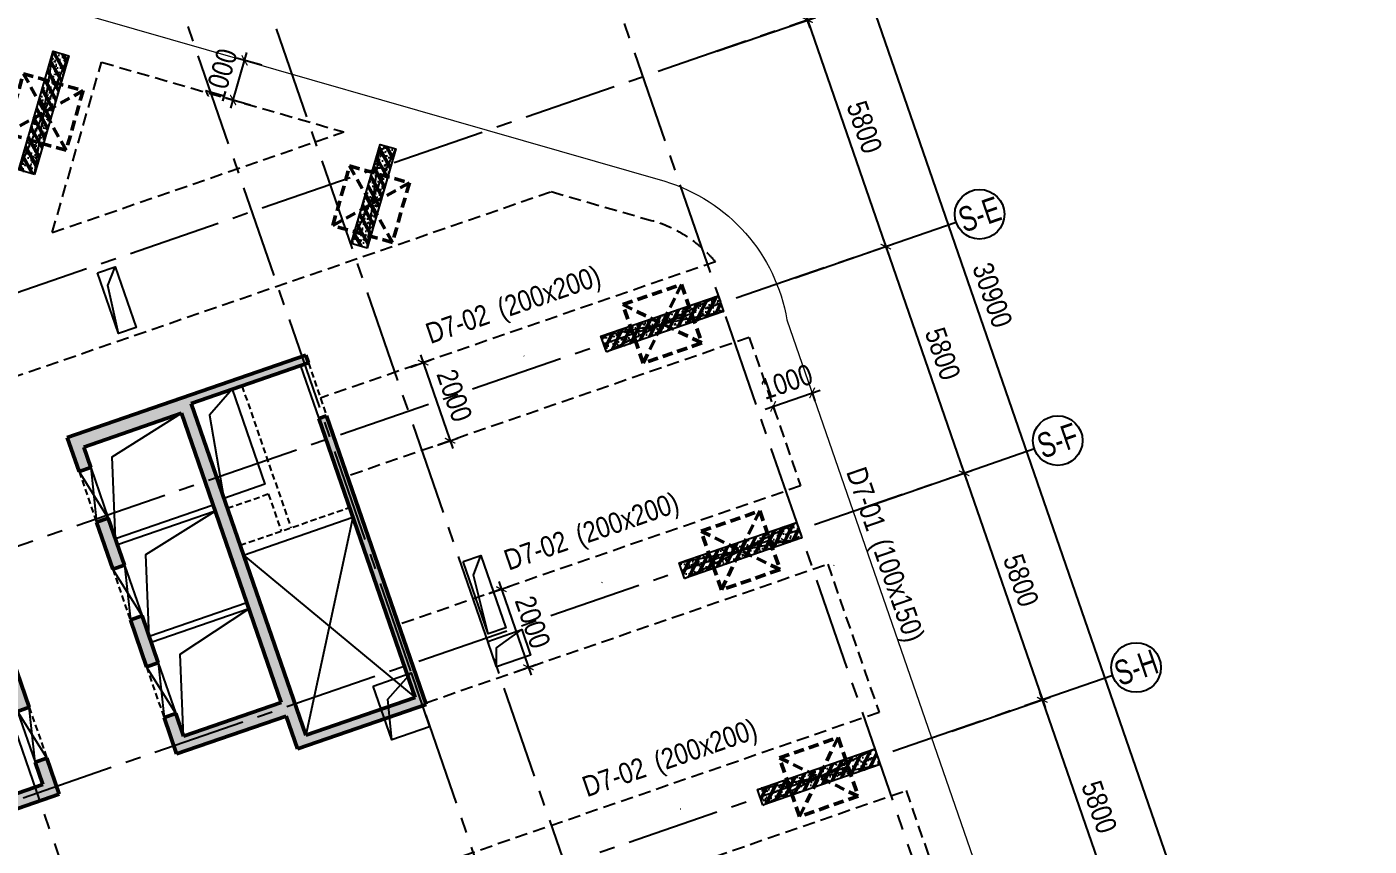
# Model space of a CAD drawing. Header units: millimetres. Extents: x -340714 to 2967022, y -655653 to 62.
# Drawn here: x 1742605 to 1775068, y -307735 to -287912 of the extents above; entities that cross this region are included whole.
import ezdxf
from ezdxf.enums import TextEntityAlignment as Align

# ---------------------------------------------------------------- set-up
doc = ezdxf.new("R2010")
doc.units = ezdxf.units.MM
doc.header["$LTSCALE"] = 100
doc.header["$PDMODE"] = 32
doc.header["$PDSIZE"] = 2.5
for name, pattern in [('CENTER2', [1.125, 0.75, -0.125, 0.125, -0.125]), ('DASHED', [4.5, 3, -1.5]), ('HIDDEN', [0.375, 0.25, -0.125])]:
    doc.linetypes.add(name, pattern=pattern)
for name, color, linetype in [('ccu11-Khuat', 9, 'DASHED'), ('ccu11-Manh', 8, 'Continuous'), ('ccu11-Thay', 7, 'Continuous'), ('ccu12-Manh', 8, 'Continuous'), ('ccu12-Text', 31, 'Continuous'), ('ccu12-Truc', 13, 'CENTER2'), ('KC2-DIM', 251, 'Continuous'), ('KT-Dim', 8, 'Continuous'), ('ST_MBDV Cot vach 220805$0$AUDIT_I_220805193045-5', 6, 'Continuous'), ('xref.asix of  podium$0$xref.asix of  podium$0$KT-Hatch', 251, 'Continuous'), ('Xref_ST_MBDV Cot vach 30.7.2022|Xref_ST_MBDV Cot vach 30.7.2022|Xref_ST_MBDV Cot vach 30.7.2022|Xref_ST_MBDV Cot vach 30.7.2022|A-GRID-SYM', 50, 'Continuous')]:
    doc.layers.add(name, color=color, linetype=linetype)
for name, color, linetype, lineweight in [('ccu12-Tencaukien', 9, 'Continuous', 15), ('KT-Net cot vach', 6, 'Continuous', 50), ('TNG hungdh1', 3, 'Continuous', 13), ('xref.asix of  podium$0$xref.asix of  podium$0$ST_MBDV Cot vach 220805$0$KT-Net cot vach', 6, 'Continuous', 50)]:
    doc.layers.add(name, color=color, linetype=linetype, lineweight=lineweight)
doc.styles.add('Arial Narrow', font='ARIALN.TTF')
doc.styles.add('HBA-Text', font='GOTHIC.TTF')
doc.dimstyles.new('ccu12-200', dxfattribs={"dimscale": 200, "dimtxt": 2.5, "dimasz": 1, "dimexe": 1, "dimexo": 2, "dimgap": 1, "dimtad": 1, "dimdec": 0, "dimrnd": 5, "dimdsep": 46, "dimtxsty": 'Arial Narrow', "dimblk": 'ARCHTICK', "dimcen": -1, "dimdle": 1, "dimclrd": 256, "dimclre": 256, "dimclrt": 3, "dimadec": 0, "dimazin": 2, "dimtfac": 0.1, "dimtdec": 0, "dimtmove": 0, "dimatfit": 1, "dimldrblk": 'ARCHTICK', "dimfxl": 1, "dimtvp": 0.833333, "dimtolj": 1, "dimtzin": 12, "dimarcsym": 0})

# ---------------------------------------------------------------- blocks, each defined once
blk = doc.blocks.new('_ARCHTICK')
at = {"color": 0, "linetype": 'ByBlock', "const_width": 0.15}
blk.add_lwpolyline([(-0.5, -0.5), (0.5, 0.5)], dxfattribs=at)
blk = doc.blocks.new('*D1048')
at = {"layer": 'Defpoints', "color": 0, "transparency": 16777216}
for p in [(369540, -50987), (374002, -55583), (371432, -56470, 0)]:
    blk.add_point(p, dxfattribs=at)
at = {"layer": 'KT-Dim', "lineweight": -2, "transparency": 16777216}
for p, q in [((372044, -49911), (374067, -55772)), ((369918, -50857), (372298, -50035)), ((371810, -56339), (374191, -55518))]:
    blk.add_line(p, q, dxfattribs=at)
at = {"layer": 'KT-Dim', "lineweight": -2, "transparency": 16777216, "xscale": 200, "yscale": 200, "zscale": 200}
for p, rotation in [((372109, -50100), 109.0471074728855), ((374002, -55583), 289.0471074728856)]:
    blk.add_blockref('_ARCHTICK', p, dxfattribs=dict(at, rotation=rotation))
at = {"layer": 'KT-Dim', "color": 3, "transparency": 16777216, "insert": (373486, -52693), "char_height": 500, "attachment_point": 5, "rotation": 289.0471, "style": 'Arial Narrow'}
blk.add_mtext('\\A1;5800', dxfattribs=at)
blk = doc.blocks.new('*D1049')
at = {"layer": 'Defpoints', "color": 0, "transparency": 16777216}
for p in [(367648, -45505, 0), (372110, -50100), (369540, -50987)]:
    blk.add_point(p, dxfattribs=at)
at = {"layer": 'KT-Dim', "lineweight": -2, "transparency": 16777216}
for p, q in [((370151, -44429), (372175, -50289)), ((368026, -45374), (370406, -44552)), ((369918, -50857), (372299, -50035))]:
    blk.add_line(p, q, dxfattribs=at)
at = {"layer": 'KT-Dim', "lineweight": -2, "transparency": 16777216, "xscale": 200, "yscale": 200, "zscale": 200}
for p, rotation in [((370217, -44618), 109.0471074728855), ((372110, -50100), 289.0471074728856)]:
    blk.add_blockref('_ARCHTICK', p, dxfattribs=dict(at, rotation=rotation))
at = {"layer": 'KT-Dim', "color": 3, "transparency": 16777216, "insert": (371593, -47210), "char_height": 500, "attachment_point": 5, "rotation": 289.0471, "style": 'Arial Narrow'}
blk.add_mtext('\\A1;5800', dxfattribs=at)
blk = doc.blocks.new('*D1053')
at = {"layer": 'Defpoints', "color": 0, "transparency": 16777216}
for p in [(371433, -56470, 0), (375894, -61065), (373325, -61952, 0)]:
    blk.add_point(p, dxfattribs=at)
at = {"layer": 'KT-Dim', "lineweight": -2, "transparency": 16777216}
for p, q in [((373936, -55394), (375960, -61254)), ((371811, -56339), (374191, -55518)), ((373703, -61822), (376084, -61000))]:
    blk.add_line(p, q, dxfattribs=at)
at = {"layer": 'KT-Dim', "lineweight": -2, "transparency": 16777216, "xscale": 200, "yscale": 200, "zscale": 200}
for p, rotation in [((374002, -55583), 109.0471074728855), ((375894, -61065), 289.0471074728856)]:
    blk.add_blockref('_ARCHTICK', p, dxfattribs=dict(at, rotation=rotation))
at = {"layer": 'KT-Dim', "color": 3, "transparency": 16777216, "insert": (375378, -58176), "char_height": 500, "attachment_point": 5, "rotation": 289.0471, "style": 'Arial Narrow'}
blk.add_mtext('\\A1;5800', dxfattribs=at)
blk = doc.blocks.new('*D1054')
at = {"layer": 'Defpoints', "color": 0, "transparency": 16777216}
for p in [(373326, -61952, 0), (377787, -66548), (375218, -67435, 0)]:
    blk.add_point(p, dxfattribs=at)
at = {"layer": 'KT-Dim', "lineweight": -2, "transparency": 16777216}
for p, q in [((373704, -61822), (376084, -61000)), ((375829, -60876), (377853, -66737)), ((375596, -67304), (377976, -66483))]:
    blk.add_line(p, q, dxfattribs=at)
at = {"layer": 'KT-Dim', "lineweight": -2, "transparency": 16777216, "xscale": 200, "yscale": 200, "zscale": 200}
for p, rotation in [((375894, -61065), 109.0471074728855), ((377787, -66548), 289.0471074728856)]:
    blk.add_blockref('_ARCHTICK', p, dxfattribs=dict(at, rotation=rotation))
at = {"layer": 'KT-Dim', "color": 3, "transparency": 16777216, "insert": (377271, -63658), "char_height": 500, "attachment_point": 5, "rotation": 289.0471, "style": 'Arial Narrow'}
blk.add_mtext('\\A1;5800', dxfattribs=at)
blk = doc.blocks.new('GRID-SYM-flat-103')
at = {"layer": 'Xref_ST_MBDV Cot vach 30.7.2022|Xref_ST_MBDV Cot vach 30.7.2022|Xref_ST_MBDV Cot vach 30.7.2022|Xref_ST_MBDV Cot vach 30.7.2022|A-GRID-SYM'}
blk.add_circle((0, 0, 0), 900, dxfattribs=at)
at = {"layer": 'Xref_ST_MBDV Cot vach 30.7.2022|Xref_ST_MBDV Cot vach 30.7.2022|Xref_ST_MBDV Cot vach 30.7.2022|Xref_ST_MBDV Cot vach 30.7.2022|A-GRID-SYM', "style": 'HBA-Text'}
blk.add_attdef('GRID', text='', height=900, rotation=19.0471, dxfattribs=at).set_placement((0, 0, 0), align=Align.MIDDLE_CENTER)
blk = doc.blocks.new('*D1030')
at = {"layer": 'Defpoints', "color": 0, "transparency": 16777216}
for p in [(366647, -37704, 0), (379300, -66026), (376730, -66913, 0)]:
    blk.add_point(p, dxfattribs=at)
at = {"layer": 'KT-Dim', "lineweight": -2, "transparency": 16777216}
for p, q in [((369150, -36628), (379365, -66215)), ((367025, -37574), (369405, -36752)), ((377108, -66782), (379489, -65960))]:
    blk.add_line(p, q, dxfattribs=at)
at = {"layer": 'KT-Dim', "lineweight": -2, "transparency": 16777216, "xscale": 200, "yscale": 200, "zscale": 200}
for p, rotation in [((369216, -36817), 109.0471074728855), ((379300, -66026), 289.0471074728856)]:
    blk.add_blockref('_ARCHTICK', p, dxfattribs=dict(at, rotation=rotation))
at = {"layer": 'KT-Dim', "color": 3, "transparency": 16777216, "insert": (374688, -51273), "char_height": 500, "attachment_point": 5, "rotation": 289.0471, "style": 'Arial Narrow'}
blk.add_mtext('\\A1;30900', dxfattribs=at)
blk = doc.blocks.new('*D1031')
at = {"layer": 'Defpoints', "color": 0, "transparency": 16777216}
for p in [(367704, -37339), (366647, -37704), (367648, -45505)]:
    blk.add_point(p, dxfattribs=at)
at = {"layer": 'KT-Dim', "lineweight": -2, "transparency": 16777216}
for p, q in [((367025, -37574), (367893, -37274)), ((370282, -44807), (367639, -37150)), ((368026, -45374), (370406, -44552))]:
    blk.add_line(p, q, dxfattribs=at)
at = {"layer": 'KT-Dim', "lineweight": -2, "transparency": 16777216, "xscale": 200, "yscale": 200, "zscale": 200}
for p, rotation in [((367704, -37339), 109.0471074728855), ((370217, -44618), 289.0471074728856)]:
    blk.add_blockref('_ARCHTICK', p, dxfattribs=dict(at, rotation=rotation))
at = {"layer": 'KT-Dim', "color": 3, "transparency": 16777216, "insert": (369391, -40830), "char_height": 500, "attachment_point": 5, "rotation": 289.0471, "style": 'Arial Narrow'}
blk.add_mtext('\\A1;7700', dxfattribs=at)
blk = doc.blocks.new('*U653')
h = blk.add_hatch()
h.set_pattern_fill('VATLIEU04', color=250, scale=40, style=0, pattern_type=2)
h.set_pattern_definition([(50, (-550, 3050), (286.904, -25.101), [30, -330]), (355, (-550, 3050), (-55.5, 300.877), [24, -264]), (100.451, (-526.1, 3047.9), (231.404, 275.776), [25.496, -280.457]), (46.184, (-550, 3130), (426.896, -66.208), [45, -495]), (96.636, (-514.43, 3124.5), (373.865, 389.647), [38.244, -420.685]), (351.184, (-550, 3130), (373.865, 389.65), [36, -396]), (21, (-510, 3110), (238.763, -161.048), [30, -330]), (326, (-510, 3110), (97.326, 290.06), [24, -264]), (71.451, (-490.1, 3096.58), (336.09, 129.012), [25.496, -280.457]), (37.5, (-550, 3050), (4.864, 133.1575), [0, -260.8, 0, -268, 0, -265]), (7.5, (-550, 3050), (105.228, 157.7647), [0, -152.8, 0, -254.8, 0, -101]), (327.5, (-639.2, 3050), (213.529, -9.022), [0, -100, 0, -312, 0, -414]), (317.5, (-679.2, 3050), (233.274, 40.042), [0, -130, 0, -207.2, 0, -294]), (45, (-550, 3050), (-120.208, 120.208), []), (45, (-550, 3099), (-120.208, 120.208), [])])
h.paths.add_polyline_path([(-475, -475), (-75, -475), (-75, 2525), (-475, 2525)])
at = {"color": 6, "ltscale": 0.25}
blk.add_lwpolyline([(-475, -475), (-75, -475), (-75, 2525), (-475, 2525)], close=True, dxfattribs=at)
at = {"layer": 'Defpoints', "linetype": 'ByBlock', "ltscale": 30}
for p, q in [((-75, -475), (-475, 2525)), ((-475, -475), (-75, 2525))]:
    blk.add_line(p, q, dxfattribs=at)
blk = doc.blocks.new('*U654')
h = blk.add_hatch()
h.set_pattern_fill('VATLIEU04', color=250, scale=40, style=0, pattern_type=2)
h.set_pattern_definition([(50, (-550, 2550), (286.904, -25.1), [30, -330]), (355, (-550, 2550), (-55.5, 300.877), [24, -264]), (100.451, (-526.1, 2547.9), (231.404, 275.776), [25.496, -280.457]), (46.184, (-550, 2630), (426.896, -66.208), [45, -495]), (96.636, (-514.43, 2624.5), (373.865, 389.647), [38.244, -420.685]), (351.184, (-550, 2630), (373.865, 389.65), [36, -396]), (21, (-510, 2610), (238.763, -161.048), [30, -330]), (326, (-510, 2610), (97.326, 290.06), [24, -264]), (71.451, (-490.1, 2596.58), (336.09, 129.012), [25.496, -280.457]), (37.5, (-550, 2550), (4.864, 133.1575), [0, -260.8, 0, -268, 0, -265]), (7.5, (-550, 2550), (105.228, 157.765), [0, -152.8, 0, -254.8, 0, -101]), (327.5, (-639.2, 2550), (213.529, -9.022), [0, -100, 0, -312, 0, -414]), (317.5, (-679.2, 2550), (233.274, 40.042), [0, -130, 0, -207.2, 0, -294]), (45, (-550, 2550), (-120.208, 120.208), []), (45, (-550, 2599), (-120.208, 120.208), [])])
h.paths.add_polyline_path([(-475, -475), (-75, -475), (-75, 2025), (-475, 2025)])
at = {"color": 6, "ltscale": 0.25}
blk.add_lwpolyline([(-475, -475), (-75, -475), (-75, 2025), (-475, 2025)], close=True, dxfattribs=at)
at = {"layer": 'Defpoints', "linetype": 'ByBlock', "ltscale": 30}
for p, q in [((-75, -475), (-475, 2025)), ((-475, -475), (-75, 2025))]:
    blk.add_line(p, q, dxfattribs=at)
blk = doc.blocks.new('*U657')
h = blk.add_hatch()
h.set_pattern_fill('VATLIEU04', color=250, scale=40, style=0, pattern_type=2)
h.set_pattern_definition([(50, (-550, 3038.88), (286.904, -25.101), [30, -330]), (355, (-550, 3038.88), (-55.5, 300.877), [24, -264]), (100.451, (-526.1, 3036.8), (231.404, 275.776), [25.496, -280.457]), (46.184, (-550, 3118.88), (426.896, -66.208), [45, -495]), (96.636, (-514.43, 3113.36), (373.865, 389.647), [38.244, -420.685]), (351.184, (-550, 3118.9), (373.865, 389.65), [36, -396]), (21, (-510, 3098.88), (238.763, -161.048), [30, -330]), (326, (-510, 3098.88), (97.326, 290.06), [24, -264]), (71.451, (-490.1, 3085.46), (336.09, 129.012), [25.496, -280.457]), (37.5, (-550, 3038.88), (4.864, 133.1575), [0, -260.8, 0, -268, 0, -265]), (7.5, (-550, 3038.88), (105.228, 157.7647), [0, -152.8, 0, -254.8, 0, -101]), (327.5, (-639.2, 3038.88), (213.529, -9.022), [0, -100, 0, -312, 0, -414]), (317.5, (-679.2, 3038.88), (233.274, 40.042), [0, -130, 0, -207.2, 0, -294]), (45, (-550, 3038.88), (-120.208, 120.208), []), (45, (-550, 3087.88), (-120.208, 120.208), [])])
h.paths.add_polyline_path([(-475, -475), (-75, -475), (-75, 2514), (-475, 2514)])
at = {"color": 6, "ltscale": 0.25}
blk.add_lwpolyline([(-475, -475), (-75, -475), (-75, 2514), (-475, 2514)], close=True, dxfattribs=at)
at = {"layer": 'Defpoints', "linetype": 'ByBlock', "ltscale": 30}
for p, q in [((-75, -475), (-475, 2514)), ((-475, -475), (-75, 2514))]:
    blk.add_line(p, q, dxfattribs=at)
blk = doc.blocks.new('MBCOTVACH-T7-PN')
at = {"layer": 'ST_MBDV Cot vach 220805$0$AUDIT_I_220805193045-5', "linetype": 'ByBlock', "xscale": -1}
for name, p, rotation in [('*U657', (42236, 9856, 0), 343.8836854960887), ('*U654', (50280, 8070, 0), 343.8836854960887), ('*U653', (56683, 5579, 0), 289.0471379532163), ('*U653', (58576, 96, 0), 289.0471379532163), ('*U653', (60468, -5386, 0), 289.0471379532163)]:
    blk.add_blockref(name, p, dxfattribs=dict(at, rotation=rotation))
blk = doc.blocks.new('*U715')
at = {"layer": 'ccu12-Tencaukien', "color": 8, "ltscale": 10000}
blk.add_line((361, -155), (354, -155), dxfattribs=at)
at = {"layer": 'ccu12-Text', "color": 2, "style": 'Arial Narrow', "width": 0.8}
blk.add_attdef('SH', text='', height=300, dxfattribs=at).set_placement((276, 6), align=Align.BOTTOM_RIGHT)
at = {"layer": 'ccu12-Text', "color": 31, "style": 'Arial Narrow', "width": 0.8}
for tag, p in [('(', (508, -75)), ('KT', (633, -75)), (')', (963, -75))]:
    blk.add_attdef(tag, text='', height=250, dxfattribs=at).set_placement(p, align=Align.BOTTOM_LEFT)
blk = doc.blocks.new('*U696')
at = {"layer": 'ccu12-Tencaukien', "color": 8, "ltscale": 10000}
blk.add_line((361, -155), (354, -155), dxfattribs=at)
at = {"layer": 'ccu12-Text', "color": 2, "style": 'Arial Narrow', "width": 0.8}
blk.add_attdef('SH', text='', height=300, dxfattribs=at).set_placement((276, 6), align=Align.BOTTOM_RIGHT)
at = {"layer": 'ccu12-Text', "color": 31, "style": 'Arial Narrow', "width": 0.8}
for tag, p in [('(', (508, -75)), ('KT', (633, -75)), (')', (963, -75))]:
    blk.add_attdef(tag, text='', height=250, dxfattribs=at).set_placement(p, align=Align.BOTTOM_LEFT)
blk = doc.blocks.new('*U697')
at = {"layer": 'ccu12-Tencaukien', "color": 8, "ltscale": 10000}
blk.add_line((361, -155), (354, -155), dxfattribs=at)
at = {"layer": 'ccu12-Text', "color": 2, "style": 'Arial Narrow', "width": 0.8}
blk.add_attdef('SH', text='', height=300, dxfattribs=at).set_placement((276, 6), align=Align.BOTTOM_RIGHT)
at = {"layer": 'ccu12-Text', "color": 31, "style": 'Arial Narrow', "width": 0.8}
for tag, p in [('(', (508, -75)), ('KT', (633, -75)), (')', (963, -75))]:
    blk.add_attdef(tag, text='', height=250, dxfattribs=at).set_placement(p, align=Align.BOTTOM_LEFT)
blk = doc.blocks.new('*U698')
at = {"layer": 'ccu12-Tencaukien', "color": 8, "ltscale": 10000}
blk.add_line((361, -155), (354, -155), dxfattribs=at)
at = {"layer": 'ccu12-Text', "color": 2, "style": 'Arial Narrow', "width": 0.8}
blk.add_attdef('SH', text='', height=300, dxfattribs=at).set_placement((276, 6), align=Align.BOTTOM_RIGHT)
at = {"layer": 'ccu12-Text', "color": 31, "style": 'Arial Narrow', "width": 0.8}
for tag, p in [('(', (508, -75)), ('KT', (633, -75)), (')', (963, -75))]:
    blk.add_attdef(tag, text='', height=250, dxfattribs=at).set_placement(p, align=Align.BOTTOM_LEFT)
blk = doc.blocks.new('MBKC-T7-PN-1')
at = {"layer": 'ccu11-Khuat', "color": 4}
for p, q in [((42986.5, 7858.7), (44178, 11982.5)), ((59027.6, 7155.2), (49475, 3857.1)), ((59844.6, 5321.4), (50127.7, 1966.6)), ((61087.1, 1730.3), (51367.8, -1625.3))]:
    blk.add_line(p, q, dxfattribs=at)
for points in [[(44178, 11982.5), (50041.3, 10294.4)], [(42986.5, 7858.7), (50041.3, 10294.4)], [(32636.3, 1111.6), (55053.9, 8851.2)], [(59844.6, 5321.4), (61087.1, 1730.3)], [(61741.1, -159.8), (62983.6, -3750.7), (38734.8, -12122.8)], [(52020.5, -3515.8), (61741.1, -159.8)], [(63637.4, -5640.2), (63637.6, -5640.8)]]:
    blk.add_lwpolyline(points, dxfattribs=at)
for points in [[(55053.9, 8851.2), (57514.8, 8142.7, -0.1416722), (59027.6, 7155.2, -0.1416722)], [(53913.1, -8997.9), (63637.4, -5640.2), (65040.6, -9695.8, 0.3125945), (69636.8, -13059.2, 0.3125945)]]:
    blk.add_lwpolyline(points, format="xyb", dxfattribs=at)
at = {"layer": 'TNG hungdh1'}
blk.add_lwpolyline([(30192.5, 12092.8, -0.1171193), (42412.4, 13531.4), (57798.8, 9101.6, -0.2840118), (60755, 5748.6), (65985.7, -9368.9, 0.3181295), (69743.1, -12060.8), (99390.1, -12228.7, -0.3265251), (102151.5, -14244.6), (105660.6, -29755.3, -0.4508632), (101746.7, -36141.3), (55535.1, -35879.2, -0.3332431), (50103.5, -32276.3), (45597.8, -19255.7, 0.3734654), (30668.6, -13100.8), (11293.4, -19805.5), (11293.4, -19805.5, -0.3703336), (6440.8, -17879.2), (-1057, -3542.9, -0.4584761), (1179.4, 2090.9), (30192.5, 12092.8)], format="xyb", dxfattribs=at)
blk = doc.blocks.new('*D777')
at = {"layer": 'Defpoints', "color": 0, "transparency": 16777216}
for p in [(1751503, -296272), (1752841, -297926), (1752155, -298163)]:
    blk.add_point(p, dxfattribs=at)
at = {"layer": 'KC2-DIM', "lineweight": -2, "transparency": 16777216}
for p, q in [((1751881, -296142), (1752377, -295970)), ((1752123, -295846), (1752906, -298115)), ((1752533, -298032), (1753030, -297861))]:
    blk.add_line(p, q, dxfattribs=at)
at = {"layer": 'KC2-DIM', "lineweight": -2, "transparency": 16777216, "xscale": 200, "yscale": 200, "zscale": 200}
for p, rotation in [((1752188, -296036), 109.0471379537602), ((1752841, -297926), 289.0471379537602)]:
    blk.add_blockref('_ARCHTICK', p, dxfattribs=dict(at, rotation=rotation))
at = {"layer": 'KC2-DIM', "color": 3, "transparency": 16777216, "insert": (1752945, -296832), "char_height": 500, "attachment_point": 5, "rotation": 289.0471, "style": 'Arial Narrow'}
blk.add_mtext('\\A1;2000', dxfattribs=at)
blk = doc.blocks.new('*D778')
at = {"layer": 'Defpoints', "color": 0, "transparency": 16777216}
for p in [(1753395, -301755), (1754734, -303408), (1754048, -303645)]:
    blk.add_point(p, dxfattribs=at)
at = {"layer": 'KC2-DIM', "lineweight": -2, "transparency": 16777216}
for p, q in [((1753774, -301624), (1754270, -301453)), ((1754016, -301329), (1754799, -303598)), ((1754426, -303515), (1754923, -303343))]:
    blk.add_line(p, q, dxfattribs=at)
at = {"layer": 'KC2-DIM', "lineweight": -2, "transparency": 16777216, "xscale": 200, "yscale": 200, "zscale": 200}
for p, rotation in [((1754081, -301518), 109.0471379537716), ((1754734, -303408), 289.0471379537717)]:
    blk.add_blockref('_ARCHTICK', p, dxfattribs=dict(at, rotation=rotation))
at = {"layer": 'KC2-DIM', "color": 3, "transparency": 16777216, "insert": (1754838, -302315), "char_height": 500, "attachment_point": 5, "rotation": 289.0471, "style": 'Arial Narrow'}
blk.add_mtext('\\A1;2000', dxfattribs=at)
blk = doc.blocks.new('*D781')
at = {"layer": 'Defpoints', "color": 0, "transparency": 16777216}
for p in [(1761457, -296362), (1760512, -296689), (1761598, -296768)]:
    blk.add_point(p, dxfattribs=at)
at = {"layer": 'KC2-DIM', "lineweight": -2, "transparency": 16777216}
for p, q in [((1760464, -297160), (1761787, -296703)), ((1761588, -296740), (1761664, -296957)), ((1760643, -297067), (1760718, -297284))]:
    blk.add_line(p, q, dxfattribs=at)
at = {"layer": 'KC2-DIM', "lineweight": -2, "transparency": 16777216, "xscale": 200, "yscale": 200, "zscale": 200}
for p, rotation in [((1761598, -296768), 19.08810698001398), ((1760653, -297095), 199.088106980014)]:
    blk.add_blockref('_ARCHTICK', p, dxfattribs=dict(at, rotation=rotation))
at = {"layer": 'KC2-DIM', "color": 3, "transparency": 16777216, "insert": (1760977, -296501), "char_height": 500, "attachment_point": 5, "rotation": 19.0881, "style": 'Arial Narrow'}
blk.add_mtext('\\A1;1000', dxfattribs=at)
blk = doc.blocks.new('*D782')
at = {"layer": 'Defpoints', "color": 0, "transparency": 16777216}
for p in [(1747870, -288723), (1748670, -288953), (1748393, -289914)]:
    blk.add_point(p, dxfattribs=at)
at = {"layer": 'KC2-DIM', "lineweight": -2, "transparency": 16777216}
for p, q in [((1747538, -289876), (1747925, -288530)), ((1748285, -288842), (1747677, -288667)), ((1748009, -289803), (1747401, -289628))]:
    blk.add_line(p, q, dxfattribs=at)
at = {"layer": 'KC2-DIM', "lineweight": -2, "transparency": 16777216, "xscale": 200, "yscale": 200, "zscale": 200}
for p, rotation in [((1747870, -288723), 73.9385286349224), ((1747593, -289683), 253.9385286349224)]:
    blk.add_blockref('_ARCHTICK', p, dxfattribs=dict(at, rotation=rotation))
at = {"layer": 'KC2-DIM', "color": 3, "transparency": 16777216, "insert": (1747294, -289077), "char_height": 500, "attachment_point": 5, "rotation": 73.9385, "style": 'Arial Narrow'}
blk.add_mtext('\\A1;1000', dxfattribs=at)
blk = doc.blocks.new('LOI-B2-T1-PN')
at = {"layer": 'xref.asix of  podium$0$xref.asix of  podium$0$KT-Hatch'}
h = blk.add_hatch(dxfattribs=at)
h.set_pattern_fill('BTCT', color=256, scale=40)
h.set_pattern_definition([(50, (106559.85, -42147.03), (286.9041, -25.10085), [30, -330]), (355, (106559.85, -42147.03), (-55.5005, 300.8769), [24, -264]), (100.4514, (106583.76, -42149.12), (231.40375, 275.7758), [25.4961, -280.4568]), (46.1842, (106559.85, -42067.03), (426.8964, -66.2076), [45, -495]), (96.6356, (106595.43, -42072.55), (373.865, 389.6471), [38.2441, -420.6852]), (351.1842, (106559.85, -42067.03), (373.8648, 389.6474), [36, -396]), (21, (106599.85, -42087.03), (238.7628, -161.04756), [30, -330]), (326, (106599.85, -42087.03), (97.3261, 290.06), [24, -264]), (71.4514, (106619.75, -42100.45), (336.08905, 129.0122), [25.4961, -280.4568]), (37.5, (106559.85, -42147.03), (4.86394, 133.15754), [0, -260.8, 0, -268, 0, -265]), (7.5, (106559.85, -42147.03), (105.22781, 157.76468), [0, -152.8, 0, -254.8, 0, -101]), (327.5, (106470.65, -42147.03), (213.52897, -9.02195), [0, -100, 0, -312, 0, -414]), (317.5, (106430.65, -42147.03), (233.27447, 40.042), [0, -130, 0, -207.2, 0, -294]), (45, (106559.85, -42147.03), (-106.06602, 106.06602), []), (45, (106630.57, -42147.03), (-106.06602, 106.06602), [])])
h.paths.add_polyline_path([(49434, 3364), (49623, 3429), (52034, -3556), (48915, -4633), (48641, -3839), (45994, -4753), (45691, -3876), (45975, -3778), (46164, -4324), (48527, -3508), (46112, 3487), (43749, 2671), (43919, 2177), (43636, 2079), (43351, 2904), (49117, 4894), (49182, 4705), (46346, 3726), (49117, -4299), (51764, -3385)])
h.paths.add_polyline_path([(45551, -2549), (45267, -2647), (44876, -1513), (45159, -1415)], flags=17)
h.paths.add_polyline_path([(44735, -186), (44451, -284), (44060, 850), (44343, 948)], flags=17)
h.paths.add_polyline_path([(42856, -4855), (42572, -4953), (42760, -5496), (40397, -6312), (37982, 683), (40345, 1498), (40516, 1002), (40800, 1100), (40514, 1927), (37584, 915), (40227, -6741), (43158, -5729)])
h.paths.add_polyline_path([(42431, -3626), (42148, -3724), (41756, -2590), (42040, -2492)], flags=17)
h.paths.add_polyline_path([(41616, -1263), (41332, -1361), (40940, -227), (41224, -129)], flags=17)
at = {"ltscale": 0.5}
for points in [[(47339, 4069), (48132, 1772), (47139, 1429)], [(46879, 1265), (44516, 449)], [(46928, 1123), (44565, 308)], [(47613, 59), (50259, 972)], [(47695, -1098), (45331, -1914)], [(47743, -1240), (45380, -2056)]]:
    blk.add_lwpolyline(points, dxfattribs=at)
at = {"layer": 'ccu11-Khuat', "ltscale": 0.5}
blk.add_line((47575, 4151), (48760, 719), dxfattribs=at)
at = {"layer": 'ccu11-Khuat', "color": 6, "ltscale": 0.5}
for points in [[(49182, 4705), (49623, 3429)], [(43636, 2079), (44060, 850)], [(44451, -284), (44876, -1513)], [(45267, -2647), (45691, -3876)], [(42431, -3626), (42856, -4855)]]:
    blk.add_lwpolyline(points, dxfattribs=at)
at = {"layer": 'ccu11-Khuat', "ltscale": 0.5}
for points in [[(47221, 1193), (48213, 1536), (48523, 638)], [(47531, 295), (50178, 1209)]]:
    blk.add_lwpolyline(points, dxfattribs=at)
at = {"layer": 'ccu11-Thay', "color": 6, "ltscale": 0.5}
for points in [[(48993, 4640), (49434, 3364)], [(43919, 2177), (44343, 948)], [(44735, -186), (45159, -1415)], [(45551, -2549), (45975, -3778)], [(42148, -3724), (42572, -4953)]]:
    blk.add_lwpolyline(points, dxfattribs=at)
at = {"layer": 'ccu12-Manh', "ltscale": 0.5}
for points in [[(47339, 4069), (46789, 3442), (47139, 1429)], [(44516, 449), (44436, 2434), (46112, 3487)], [(45331, -1914), (45252, 71), (46928, 1123)], [(50259, 972), (49117, -4299)], [(47613, 59), (51764, -3385)], [(46164, -4324), (46084, -2340), (47743, -1240)]]:
    blk.add_lwpolyline(points, dxfattribs=at)
at = {"layer": 'KC2-DIM', "ltscale": 0.5}
for points in [[(44343, 948), (43636, 2079)], [(43919, 2177), (44060, 850)], [(45159, -1415), (44451, -284)], [(44735, -186), (44876, -1513)], [(45551, -2549), (45691, -3876)], [(45975, -3778), (45267, -2647)], [(42148, -3724), (42856, -4855)], [(42572, -4953), (42431, -3626)]]:
    blk.add_lwpolyline(points, dxfattribs=at)
at = {"layer": 'xref.asix of  podium$0$xref.asix of  podium$0$ST_MBDV Cot vach 220805$0$KT-Net cot vach', "extrusion": (-3.35283e-09, 1.99852e-08, 1)}
for p, q in [((49117, 4894), (43351, 2904)), ((49182, 4705), (46346, 3726)), ((46346, 3726), (49117, -4299)), ((46112, 3487), (43749, 2671)), ((48527, -3508), (46112, 3487)), ((51764, -3385), (49434, 3364)), ((52034, -3556), (49623, 3429)), ((46164, -4324), (48527, -3508)), ((48915, -4633), (52034, -3556)), ((49117, -4299), (51764, -3385)), ((45691, -3876), (45994, -4753)), ((45975, -3778), (46164, -4324)), ((45994, -4753), (48641, -3839)), ((48915, -4633), (48641, -3839)), ((43158, -5729), (42856, -4855)), ((42760, -5496), (42572, -4953)), ((40397, -6312), (42760, -5496)), ((40227, -6741), (43158, -5729))]:
    blk.add_line(p, q, dxfattribs=at)
at = {"layer": 'xref.asix of  podium$0$xref.asix of  podium$0$ST_MBDV Cot vach 220805$0$KT-Net cot vach', "color": 6, "extrusion": (-3.35283e-09, 1.99852e-08, 1)}
for p, q in [((49182, 4705), (49117, 4894)), ((43351, 2904), (43636, 2079)), ((43749, 2671), (43919, 2177)), ((44060, 850), (44451, -284)), ((44343, 948), (44735, -186)), ((44876, -1513), (45267, -2647)), ((45159, -1415), (45551, -2549)), ((42431, -3626), (42040, -2492))]:
    blk.add_line(p, q, dxfattribs=at)
at = {"layer": 'xref.asix of  podium$0$xref.asix of  podium$0$ST_MBDV Cot vach 220805$0$KT-Net cot vach', "color": 6}
for p, q in [((49434, 3364), (49623, 3429)), ((43919, 2177), (43636, 2079)), ((44343, 948), (44060, 850)), ((44735, -186), (44451, -284)), ((45159, -1415), (44876, -1513)), ((45551, -2549), (45267, -2647)), ((42431, -3626), (42148, -3724)), ((42856, -4855), (42572, -4953))]:
    blk.add_line(p, q, dxfattribs=at)
at = {"layer": 'xref.asix of  podium$0$xref.asix of  podium$0$ST_MBDV Cot vach 220805$0$KT-Net cot vach'}
blk.add_line((45975, -3778), (45691, -3876), dxfattribs=at)
blk = doc.blocks.new('*U1064')
at = {"color": 6, "linetype": 'HIDDEN', "ltscale": 10}
for p, q in [((1025, -1025), (-475, 475)), ((1025, 475), (-475, -1025))]:
    blk.add_line(p, q, dxfattribs=at)
blk.add_lwpolyline([(-475, 475), (1025, 475), (1025, -1025), (-475, -1025)], close=True, dxfattribs=at)
blk = doc.blocks.new('MBDV-COTVACH-T7-PN')
at = {"layer": 'KT-Net cot vach'}
for p, rotation in [((42617, 11116), 344.2212204098554), ((50508, 8886), 344.2212204098554), ((57392, 5823), 19.04713795399666), ((59285, 341), 19.04713795399666), ((61177, -5142), 19.04713795399666)]:
    blk.add_blockref('*U1064', p, dxfattribs=dict(at, rotation=rotation))
blk = doc.blocks.new('LM-T8-MAI-PN')
at = {"layer": 'ccu11-Manh', "color": 1}
for points in [[(44590, 5419), (44330, 6579), (44510, 7031)], [(53529, -1847), (53177, -430), (53350, 48)], [(53730, -2645), (53730, -2189), (54340, -1747)], [(51198, -4411), (51101, -3427), (51666, -2795)]]:
    blk.add_lwpolyline(points, dxfattribs=at)
at = {"layer": 'ccu11-Thay', "color": 1}
for points in [[(44084, 6884), (44510, 7031), (45016, 5565), (44590, 5419), (44084, 6884)], [(52925, -99), (53350, 48), (53954, -1700), (53529, -1847), (52925, -99)], [(53518, -2031), (54340, -1747), (54552, -2361), (53730, -2645), (53518, -2031)], [(50749, -3112), (51666, -2795), (52115, -4095), (51198, -4411), (50749, -3112)]]:
    blk.add_lwpolyline(points, dxfattribs=at)
blk = doc.blocks.new('Grid-ST-flat-3')
at = {"layer": 'ccu12-Truc', "ltscale": 30}
for p, q in [((361622.2, -32650.9), (374729.9, -70616.8)), ((354060.2, -35261.7), (370215.9, -82056.1)), ((352169.7, -35914.4), (368325.4, -82708.8)), ((343189.8, -39014.7), (361219.3, -91236.4)), ((371917.5, -44030.6), (347796.7, -52358.2)), ((373810.3, -49513), (349695.2, -57838.7)), ((375703.1, -54995.5), (343807.6, -66007.3)), ((377595.9, -60477.9), (312746.7, -82867))]:
    blk.add_line(p, q, dxfattribs=at)
at = {"layer": 'KT-Dim'}
ref = blk.add_blockref('GRID-SYM-flat-103', (374377.5, -49317.2, 0), dxfattribs=dict(at, xscale=0.6666666666666666, yscale=0.6666666666666666, zscale=0.6666666666666666))
ref.add_attrib('GRID', 'S-E', dxfattribs={"layer": 'Xref_ST_MBDV Cot vach 30.7.2022|Xref_ST_MBDV Cot vach 30.7.2022|Xref_ST_MBDV Cot vach 30.7.2022|Xref_ST_MBDV Cot vach 30.7.2022|A-GRID-SYM', "height": 600, "rotation": 19, "style": 'HBA-Text', "width": 0.75}).set_placement((374377.5, -49317.2, 0), align=Align.MIDDLE_CENTER)
ref = blk.add_blockref('GRID-SYM-flat-103', (376267.4, -54791.3, 0), dxfattribs=dict(at, xscale=0.6666666666666666, yscale=0.6666666666666666, zscale=0.6666666666666666))
ref.add_attrib('GRID', 'S-F', dxfattribs={"layer": 'Xref_ST_MBDV Cot vach 30.7.2022|Xref_ST_MBDV Cot vach 30.7.2022|Xref_ST_MBDV Cot vach 30.7.2022|Xref_ST_MBDV Cot vach 30.7.2022|A-GRID-SYM', "height": 600, "rotation": 19, "style": 'HBA-Text', "width": 0.75}).set_placement((376267.4, -54791.3, 0), align=Align.MIDDLE_CENTER)
ref = blk.add_blockref('GRID-SYM-flat-103', (378163.1, -60282.1, 0), dxfattribs=dict(at, xscale=0.6666666666666666, yscale=0.6666666666666666, zscale=0.6666666666666666))
ref.add_attrib('GRID', 'S-H', dxfattribs={"layer": 'Xref_ST_MBDV Cot vach 30.7.2022|Xref_ST_MBDV Cot vach 30.7.2022|Xref_ST_MBDV Cot vach 30.7.2022|Xref_ST_MBDV Cot vach 30.7.2022|A-GRID-SYM', "height": 600, "rotation": 19, "style": 'HBA-Text', "width": 0.75}).set_placement((378163.1, -60282.1, 0), align=Align.MIDDLE_CENTER)
for base, p1, p2, picture, middle in [((379299.7, -66025.7, 0), (366646.9, -37704.3), (376730.3, -66912.7, 0), '*D1030', (374688, -51272.9, 0)), ((367703.9, -37339.3), (367648, -45504.6), (366646.9, -37704.3), '*D1031', (369390.7, -40830)), ((372109.5, -50100.2, 0), (367648, -45504.6), (369540.2, -50987.3, 0), '*D1049', (371593.5, -47210.4, 0)), ((374001.7, -55582.9, 0), (369540.2, -50987.3, 0), (371432.3, -56470), '*D1048', (373485.6, -52693.1, 0)), ((375894.5, -61065.4, 0), (371433, -56469.7, 0), (373325.1, -61952.4, 0), '*D1053', (375378.4, -58175.5, 0)), ((377787.3, -66547.8, 0), (373325.8, -61952.2), (375217.9, -67434.9, 0), '*D1054', (377271.3, -63658, 0))]:
    dim = blk.add_linear_dim(base=base, p1=p1, p2=p2, angle=109.04711, dimstyle='ccu12-200', dxfattribs=at)
    dim.commit()
    dim.dimension.update_dxf_attribs({"geometry": picture, "text_midpoint": middle})

msp = doc.modelspace()

# ---------------------------------------------------------------- block references
for name, p in [('Grid-ST-flat-3', (1391269.1, -243129.8)), ('LOI-B2-T1-PN', (1700231.7, -300749.5))]:
    msp.add_blockref(name, p)
at = {"layer": 'ccu11-Thay'}
msp.add_blockref('MBDV-COTVACH-T7-PN', (1700231.7, -300749.5), dxfattribs=at)
at = {"layer": 'ccu12-Tencaukien', "extrusion": (4.38813e-07, -9.79924e-07, 1)}
ref = msp.add_blockref('*U696', (1754116.2, -295385.3, -0.1), dxfattribs=dict(at, xscale=1.815893337873055, yscale=1.815893337873055, zscale=1.815893337873055, rotation=339.536933714468))
ref.add_attrib('KT', '(200x200)', dxfattribs={"color": 31, "extrusion": (4.38813e-07, -9.79924e-07, 1), "height": 500, "rotation": 19.08811, "style": 'Arial Narrow'}).set_placement((1754142.1, -295128.3, 1.1), align=Align.BOTTOM_LEFT)
ref.add_attrib('SH', 'D7-02', dxfattribs={"color": 2, "extrusion": (4.38813e-07, -9.79924e-07, 1), "height": 500, "rotation": 19.08811, "style": 'Arial Narrow'}).set_placement((1753887.1, -295220, 1.1), align=Align.BOTTOM_RIGHT)
at = {"layer": 'ccu12-Tencaukien', "extrusion": (-9.79924e-07, -4.38813e-07, 1)}
ref = msp.add_blockref('*U715', (1762616.5, -300428.1, 0.2), dxfattribs=dict(at, xscale=1.815893337873053, yscale=1.815893337873053, zscale=1.815893337873053, rotation=249.5369337144434))
ref.add_attrib('KT', '(100x150)', dxfattribs={"color": 31, "extrusion": (-9.79924e-07, -4.38813e-07, 1), "height": 500, "rotation": 289.08811, "style": 'Arial Narrow'}).set_placement((1762873.5, -300453.9, -1.6), align=Align.BOTTOM_LEFT)
ref.add_attrib('SH', 'D7-01', dxfattribs={"color": 2, "extrusion": (-9.79924e-07, -4.38813e-07, 1), "height": 500, "rotation": 289.08811, "style": 'Arial Narrow'}).set_placement((1762781.8, -300199, -1.6), align=Align.BOTTOM_RIGHT)
at = {"layer": 'ccu12-Tencaukien', "extrusion": (4.38813e-07, -9.79924e-07, 1)}
ref = msp.add_blockref('*U697', (1756009, -300867.8, -0.1), dxfattribs=dict(at, xscale=1.815893337873055, yscale=1.815893337873055, zscale=1.815893337873055, rotation=339.536933714468))
ref.add_attrib('KT', '(200x200)', dxfattribs={"color": 31, "extrusion": (4.38813e-07, -9.79924e-07, 1), "height": 500, "rotation": 19.08811, "style": 'Arial Narrow'}).set_placement((1756034.9, -300610.8, 1.1), align=Align.BOTTOM_LEFT)
ref.add_attrib('SH', 'D7-02', dxfattribs={"color": 2, "extrusion": (4.38813e-07, -9.79924e-07, 1), "height": 500, "rotation": 19.08811, "style": 'Arial Narrow'}).set_placement((1755779.9, -300702.5, 1.1), align=Align.BOTTOM_RIGHT)
ref = msp.add_blockref('*U698', (1757901.9, -306350.1, -0.1), dxfattribs=dict(at, xscale=1.815893337873055, yscale=1.815893337873055, zscale=1.815893337873055, rotation=339.536933714468))
ref.add_attrib('KT', '(200x200)', dxfattribs={"color": 31, "extrusion": (4.38813e-07, -9.79924e-07, 1), "height": 500, "rotation": 19.08811, "style": 'Arial Narrow'}).set_placement((1757927.7, -306093.1, 1.1), align=Align.BOTTOM_LEFT)
ref.add_attrib('SH', 'D7-02', dxfattribs={"color": 2, "extrusion": (4.38813e-07, -9.79924e-07, 1), "height": 500, "rotation": 19.08811, "style": 'Arial Narrow'}).set_placement((1757672.8, -306184.8, 1.1), align=Align.BOTTOM_RIGHT)
at = {"layer": 'Defpoints', "color": 252}
msp.add_blockref('MBKC-T7-PN-1', (1700231.7, -300749.5), dxfattribs=at)
at = {"layer": 'Defpoints', "color": 1}
msp.add_blockref('LM-T8-MAI-PN', (1700231.7, -300749.5), dxfattribs=at)
at = {"layer": 'KC2-DIM'}
msp.add_blockref('MBCOTVACH-T7-PN', (1700231.7, -300749.5), dxfattribs=at)

# ---------------------------------------------------------------- dimensions: what is measured, and where the dimension line sits
for base, p1, p2, angle, picture, middle in [((1747869.7, -288722.5), (1748393.2, -289913.9), (1748669.8, -288952.9), 73.93853, '*D782', (1747731.3, -289203)), ((1761598.1, -296768.1), (1760512.4, -296688.7), (1761457.5, -296361.6), 19.08811, '*D781', (1761125.6, -296931.6))]:
    dim = msp.add_linear_dim(base=base, p1=p1, p2=p2, angle=angle, dimstyle='ccu12-200', override={"dimzin": 0}, dxfattribs=at)
    dim.commit()
    dim.dimension.update_dxf_attribs({"geometry": picture, "text_midpoint": middle, "dimtype": 161})
for p1, p2, picture, middle in [((1751502.7, -296272.3), (1752155.4, -298162.8), '*D777', (1752945.1, -296832.2)), ((1753395.5, -301754.7), (1754048.2, -303645.2), '*D778', (1754837.9, -302314.6))]:
    dim = msp.add_aligned_dim(p1=p1, p2=p2, distance=725.4, dimstyle='ccu12-200', override={"dimzin": 0}, dxfattribs=at)
    dim.commit()
    dim.dimension.update_dxf_attribs({"geometry": picture, "text_midpoint": middle})

doc.saveas('drawing.dxf')
